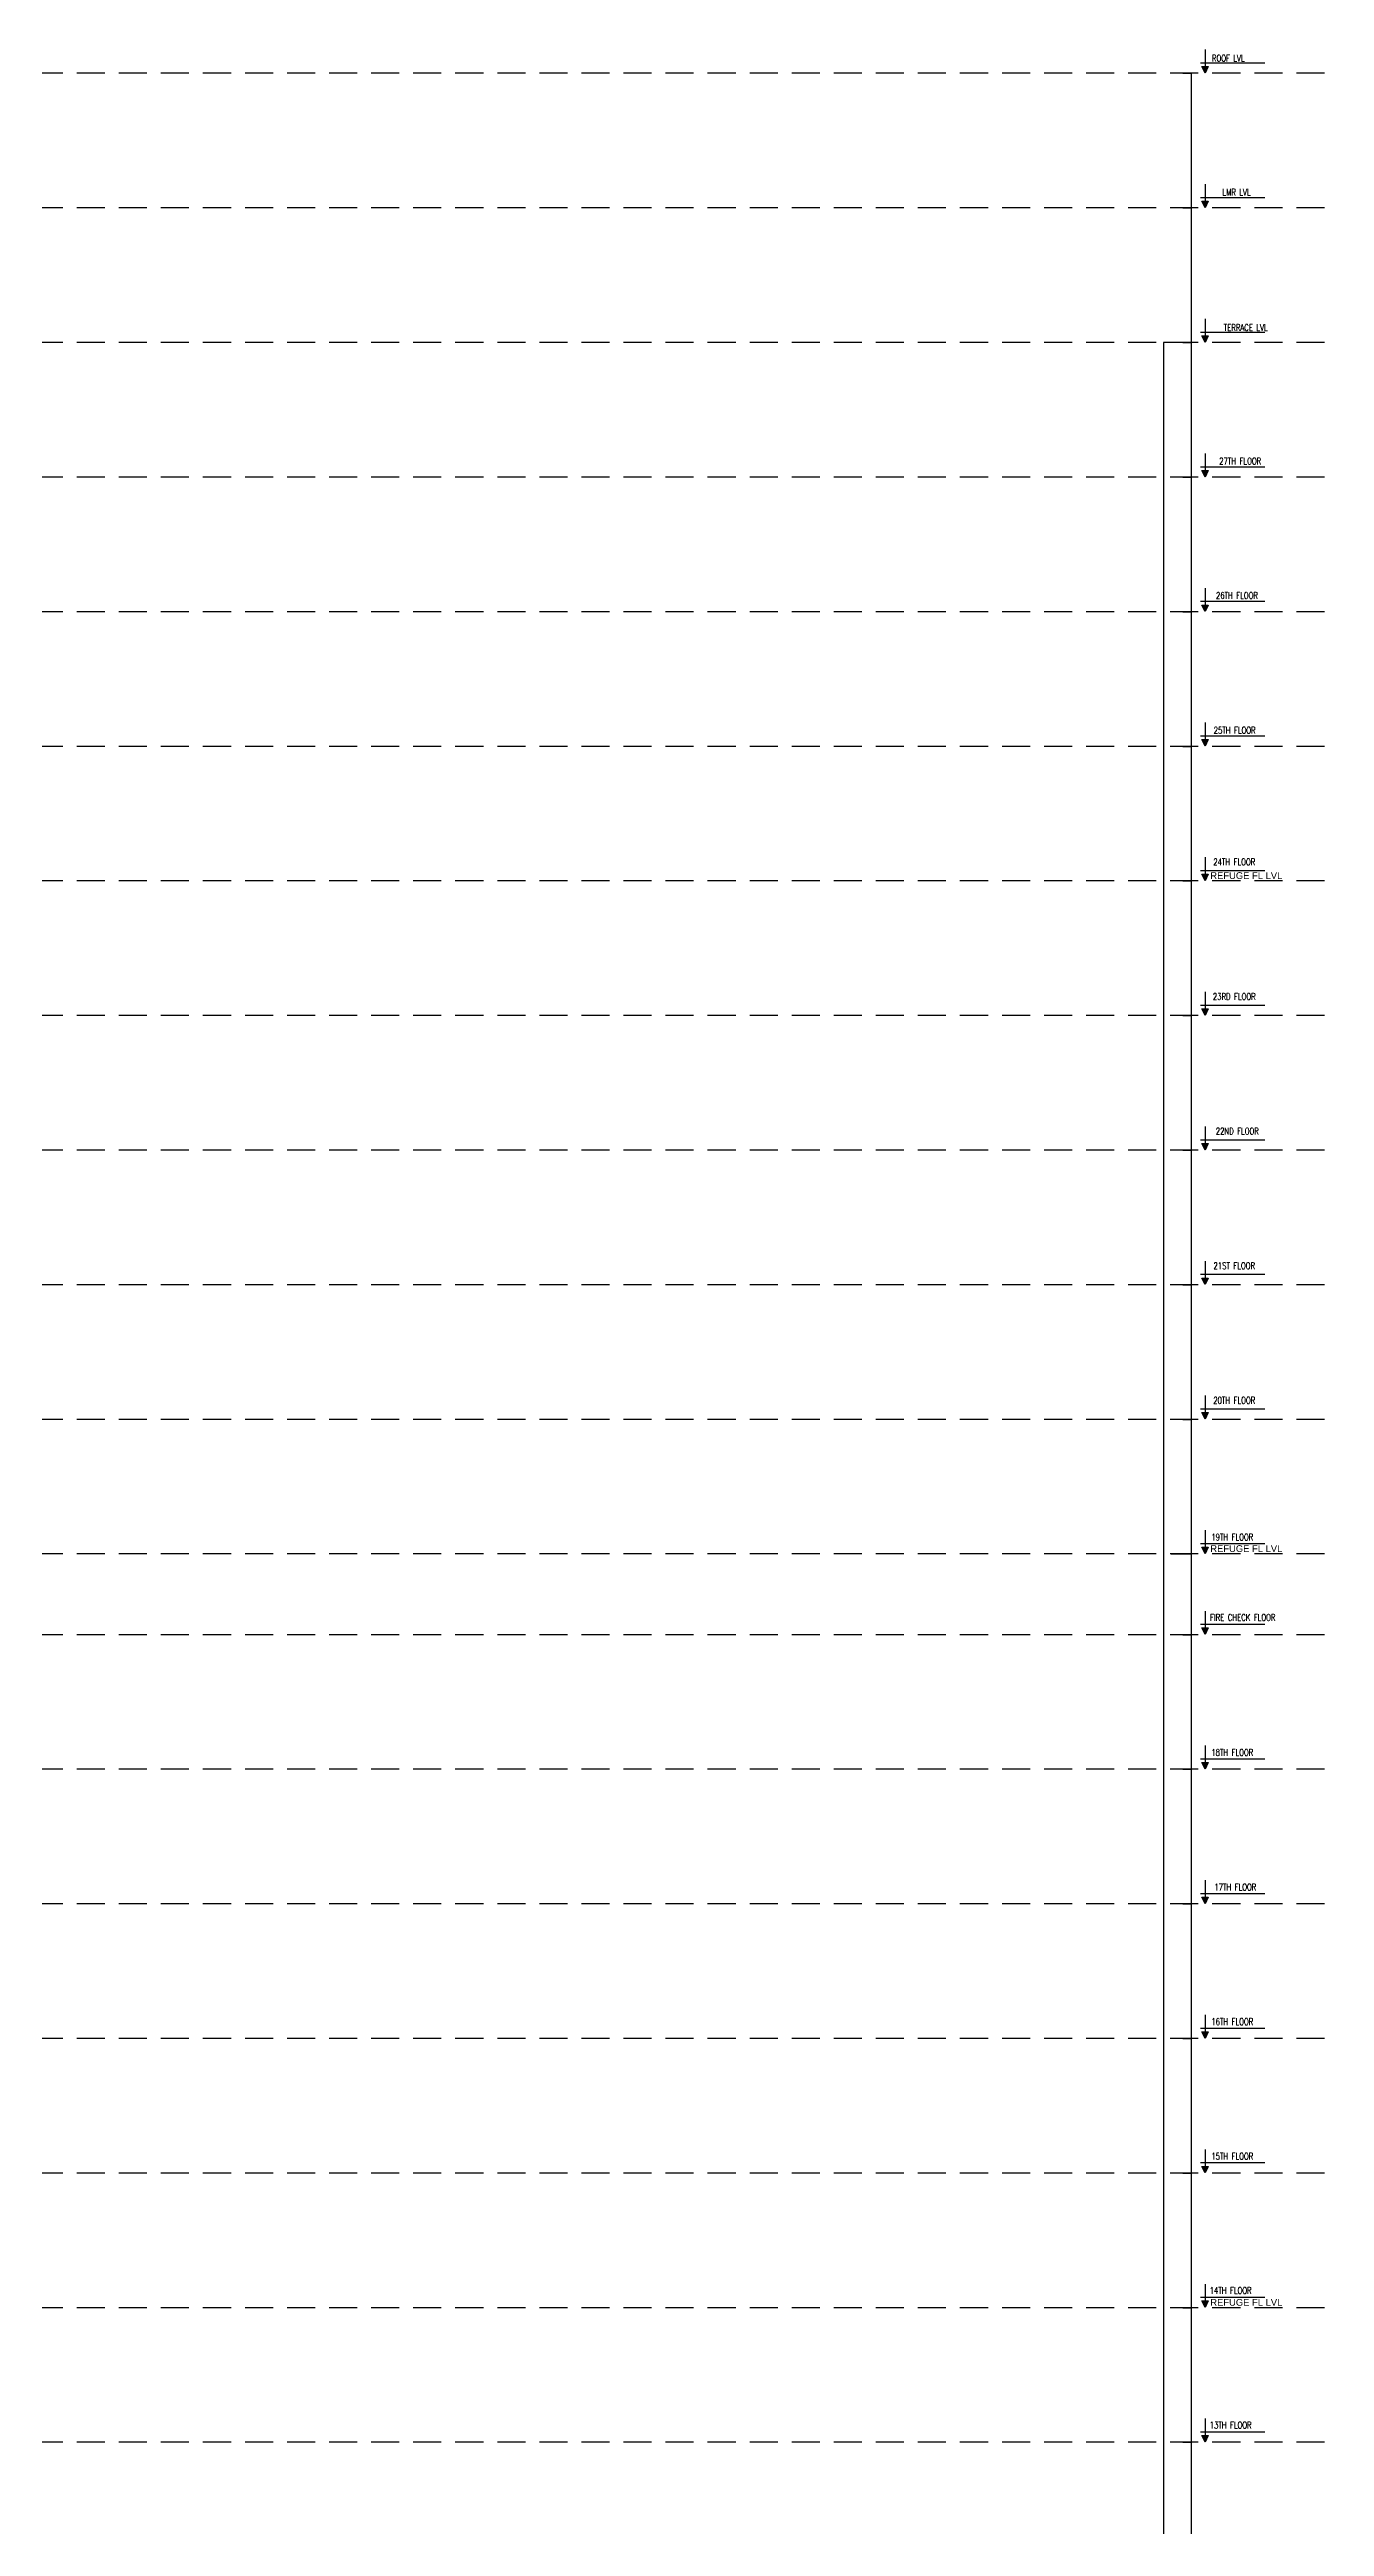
# Model space of a CAD drawing. Header units: millimetres. Extents: x 1066295 to 1300022, y -5734212 to -5454663.
# Drawn here: x 1230932 to 1259352, y -5509869 to -5454663 of the extents above; entities that cross this region are included whole.
import ezdxf
from ezdxf.enums import TextEntityAlignment as Align

# ---------------------------------------------------------------- set-up
doc = ezdxf.new("R2010")
doc.units = ezdxf.units.MM
doc.header["$LTSCALE"] = 1000
doc.header["$MEASUREMENT"] = 0
doc.linetypes.add('AUDIT_D_120904163729-0', pattern=[0])
doc.linetypes.add('T9_PROFILE SECTIONS$0$HIDDEN2', pattern=[0.1875, 0.125, -0.0625])
doc.layers.get('0').update_dxf_attribs({"linetype": 'AUDIT_D_120904163729-0'})
for name, color, linetype in [('T9_PROFILE SECTIONS$0$B-AR-ANNO-E DECK FLOOR$0$a-text', 4, 'Continuous'), ('T9_PROFILE SECTIONS$0$LEVEL', 7, 'Continuous'), ('T9_PROFILE SECTIONS$0$TEXT-RM', 4, 'Continuous')]:
    doc.layers.add(name, color=color, linetype=linetype)
doc.styles.add('T9_PROFILE SECTIONS$0$AR', font='arial.ttf')
doc.styles.add('T9_PROFILE SECTIONS$0$B-AR-ANNO-E DECK FLOOR$0$DIMTEXT', font='SIMPLEX.shx', dxfattribs={"width": 0.75})
doc.styles.add('T9_PROFILE SECTIONS$0$TEXT1', font='simplex.shx', dxfattribs={"width": 0.8})
doc.dimstyles.new('T9_PROFILE SECTIONS$0$dim 20', dxfattribs={"dimtxt": 0.25, "dimasz": 0.02, "dimexe": 0.01, "dimexo": 0, "dimgap": 0.05, "dimtad": 1, "dimdec": 0, "dimlfac": 1000, "dimzin": 9, "dimdsep": 46, "dimtxsty": 'T9_PROFILE SECTIONS$0$TEXT1', "dimblk": 'T9_PROFILE SECTIONS$0$_ArchTick', "dimcen": 1, "dimdle": 0.015, "dimclrd": 8, "dimclre": 251, "dimclrt": 2, "dimadec": 0, "dimazin": 0, "dimtfac": 1, "dimtdec": 0, "dimtmove": 2, "dimatfit": 3, "dimldrblk": 'T9_PROFILE SECTIONS$0$_DOT', "dimfxl": 1, "dimlwd": -1, "dimarcsym": 0})

# ---------------------------------------------------------------- blocks, each defined once
blk = doc.blocks.new('T9_PROFILE SECTIONS$0$_ArchTick')
at = {"color": 0, "linetype": 'ByBlock', "const_width": 0.15}
blk.add_lwpolyline([(-0.5, -0.5), (0.5, 0.5)], dxfattribs=at)
blk = doc.blocks.new('*D791')
at = {"color": 251, "lineweight": -2, "transparency": 16777216}
for p, q in [((1257938.681355462, -5505595.054031978), (1258133.385601512, -5505595.054031978)), ((1257938.681355296, -5508595.054031978), (1258133.385601512, -5508595.054031978))]:
    blk.add_line(p, q, dxfattribs=at)
at = {"color": 8, "transparency": 16777216}
blk.add_line((1258133.375601512, -5508595.069031978), (1258133.375601512, -5505595.039031979), dxfattribs=at)
at = {"color": 8, "transparency": 16777216, "xscale": 0.02, "yscale": 0.02, "zscale": 0.02}
for p, rotation in [((1258133.375601512, -5505595.054031978), 90), ((1258133.375601512, -5508595.054031978), 270)]:
    blk.add_blockref('T9_PROFILE SECTIONS$0$_ArchTick', p, dxfattribs=dict(at, rotation=rotation))
at = {"color": 2, "transparency": 16777216, "insert": (1258133.175601513, -5507095.054031978), "char_height": 0.3, "attachment_point": 5, "rotation": 90, "style": 'T9_PROFILE SECTIONS$0$TEXT1'}
blk.add_mtext('3000000', dxfattribs=at)
blk = doc.blocks.new('T9_PROFILE SECTIONS$0$_DOT')
at = {"color": 0, "linetype": 'ByBlock'}
blk.add_line((-0.5, 0), (-1, 0), dxfattribs=at)
at = {"color": 0, "linetype": 'ByBlock', "const_width": 0.5}
blk.add_lwpolyline([(-0.25, 0, 1), (0.25, 0, 1)], format="xyb", close=True, dxfattribs=at)
blk = doc.blocks.new('*D792')
at = {"color": 251, "lineweight": -2, "transparency": 16777216}
for p, q in [((1257938.681355626, -5502595.054031978), (1258133.385601831, -5502595.054031978)), ((1257938.681355462, -5505595.054031978), (1258133.385601831, -5505595.054031978))]:
    blk.add_line(p, q, dxfattribs=at)
at = {"color": 8, "transparency": 16777216}
blk.add_line((1258133.375601831, -5505595.069031978), (1258133.375601831, -5502595.039031979), dxfattribs=at)
at = {"color": 8, "transparency": 16777216, "xscale": 0.02, "yscale": 0.02, "zscale": 0.02}
for p, rotation in [((1258133.375601831, -5502595.054031978), 90), ((1258133.375601831, -5505595.054031978), 270)]:
    blk.add_blockref('T9_PROFILE SECTIONS$0$_ArchTick', p, dxfattribs=dict(at, rotation=rotation))
at = {"color": 2, "transparency": 16777216, "insert": (1258133.175601832, -5504095.054031978), "char_height": 0.3, "attachment_point": 5, "rotation": 90, "style": 'T9_PROFILE SECTIONS$0$TEXT1'}
blk.add_mtext('3000000', dxfattribs=at)
blk = doc.blocks.new('*D793')
at = {"color": 251, "lineweight": -2, "transparency": 16777216}
for p, q in [((1257938.681355792, -5499595.054031978), (1258133.385602151, -5499595.054031978)), ((1257938.681355626, -5502595.054031978), (1258133.385602151, -5502595.054031978))]:
    blk.add_line(p, q, dxfattribs=at)
at = {"color": 8, "transparency": 16777216}
blk.add_line((1258133.375602151, -5502595.069031978), (1258133.375602151, -5499595.039031979), dxfattribs=at)
at = {"color": 8, "transparency": 16777216, "xscale": 0.02, "yscale": 0.02, "zscale": 0.02}
for p, rotation in [((1258133.375602151, -5499595.054031978), 90), ((1258133.375602151, -5502595.054031978), 270)]:
    blk.add_blockref('T9_PROFILE SECTIONS$0$_ArchTick', p, dxfattribs=dict(at, rotation=rotation))
at = {"color": 2, "transparency": 16777216, "insert": (1258133.175602152, -5501095.054031978), "char_height": 0.3, "attachment_point": 5, "rotation": 90, "style": 'T9_PROFILE SECTIONS$0$TEXT1'}
blk.add_mtext('3000000', dxfattribs=at)
blk = doc.blocks.new('*D794')
at = {"color": 251, "lineweight": -2, "transparency": 16777216}
for p, q in [((1257938.681355957, -5496595.054031978), (1258133.38560247, -5496595.054031978)), ((1257938.681355792, -5499595.054031978), (1258133.38560247, -5499595.054031978))]:
    blk.add_line(p, q, dxfattribs=at)
at = {"color": 8, "transparency": 16777216}
blk.add_line((1258133.37560247, -5499595.069031978), (1258133.37560247, -5496595.039031979), dxfattribs=at)
at = {"color": 8, "transparency": 16777216, "xscale": 0.02, "yscale": 0.02, "zscale": 0.02}
for p, rotation in [((1258133.37560247, -5496595.054031978), 90), ((1258133.37560247, -5499595.054031978), 270)]:
    blk.add_blockref('T9_PROFILE SECTIONS$0$_ArchTick', p, dxfattribs=dict(at, rotation=rotation))
at = {"color": 2, "transparency": 16777216, "insert": (1258133.175602471, -5498095.054031978), "char_height": 0.3, "attachment_point": 5, "rotation": 90, "style": 'T9_PROFILE SECTIONS$0$TEXT1'}
blk.add_mtext('3000000', dxfattribs=at)
blk = doc.blocks.new('*D795')
at = {"color": 251, "lineweight": -2, "transparency": 16777216}
for p, q in [((1257938.681356122, -5493595.054031978), (1258133.38560279, -5493595.054031978)), ((1257938.681355957, -5496595.054031978), (1258133.38560279, -5496595.054031978))]:
    blk.add_line(p, q, dxfattribs=at)
at = {"color": 8, "transparency": 16777216}
blk.add_line((1258133.37560279, -5496595.069031978), (1258133.37560279, -5493595.039031979), dxfattribs=at)
at = {"color": 8, "transparency": 16777216, "xscale": 0.02, "yscale": 0.02, "zscale": 0.02}
for p, rotation in [((1258133.37560279, -5493595.054031978), 90), ((1258133.37560279, -5496595.054031978), 270)]:
    blk.add_blockref('T9_PROFILE SECTIONS$0$_ArchTick', p, dxfattribs=dict(at, rotation=rotation))
at = {"color": 2, "transparency": 16777216, "insert": (1258133.175602791, -5495095.054031978), "char_height": 0.3, "attachment_point": 5, "rotation": 90, "style": 'T9_PROFILE SECTIONS$0$TEXT1'}
blk.add_mtext('3000000', dxfattribs=at)
blk = doc.blocks.new('*D796')
at = {"color": 251, "lineweight": -2, "transparency": 16777216}
for p, q in [((1257938.681356288, -5490595.054031978), (1258133.385603109, -5490595.054031978)), ((1257938.681356122, -5493595.054031978), (1258133.385603109, -5493595.054031978))]:
    blk.add_line(p, q, dxfattribs=at)
at = {"color": 8, "transparency": 16777216}
blk.add_line((1258133.375603109, -5493595.069031978), (1258133.375603109, -5490595.039031979), dxfattribs=at)
at = {"color": 8, "transparency": 16777216, "xscale": 0.02, "yscale": 0.02, "zscale": 0.02}
for p, rotation in [((1258133.375603109, -5490595.054031978), 90), ((1258133.375603109, -5493595.054031978), 270)]:
    blk.add_blockref('T9_PROFILE SECTIONS$0$_ArchTick', p, dxfattribs=dict(at, rotation=rotation))
at = {"color": 2, "transparency": 16777216, "insert": (1258133.17560311, -5492095.054031978), "char_height": 0.3, "attachment_point": 5, "rotation": 90, "style": 'T9_PROFILE SECTIONS$0$TEXT1'}
blk.add_mtext('3000000', dxfattribs=at)
blk = doc.blocks.new('*D797')
at = {"color": 251, "lineweight": -2, "transparency": 16777216}
for p, q in [((1257845.497904841, -5485795.054031526), (1258133.385603748, -5485795.054031526)), ((1257938.68135648, -5487595.054031526), (1258133.385603748, -5487595.054031526))]:
    blk.add_line(p, q, dxfattribs=at)
at = {"color": 8, "transparency": 16777216}
blk.add_line((1258133.375603748, -5487595.069031525), (1258133.375603748, -5485795.039031526), dxfattribs=at)
at = {"color": 8, "transparency": 16777216, "xscale": 0.02, "yscale": 0.02, "zscale": 0.02}
for p, rotation in [((1258133.375603748, -5485795.054031526), 90), ((1258133.375603748, -5487595.054031526), 270)]:
    blk.add_blockref('T9_PROFILE SECTIONS$0$_ArchTick', p, dxfattribs=dict(at, rotation=rotation))
at = {"color": 2, "transparency": 16777216, "insert": (1258133.175603749, -5486695.054031526), "char_height": 0.3, "attachment_point": 5, "rotation": 90, "style": 'T9_PROFILE SECTIONS$0$TEXT1'}
blk.add_mtext('1800000', dxfattribs=at)
blk = doc.blocks.new('*D798')
at = {"color": 251, "lineweight": -2, "transparency": 16777216}
for p, q in [((1257938.68135681, -5482795.05403198), (1258133.385603938, -5482795.05403198)), ((1257679.838435014, -5485795.054031526), (1258133.385603938, -5485795.054031526))]:
    blk.add_line(p, q, dxfattribs=at)
at = {"color": 8, "transparency": 16777216}
blk.add_line((1258133.375603938, -5485795.069031525), (1258133.375603938, -5482795.039031981), dxfattribs=at)
at = {"color": 8, "transparency": 16777216, "xscale": 0.02, "yscale": 0.02, "zscale": 0.02}
for p, rotation in [((1258133.375603938, -5482795.05403198), 90), ((1258133.375603938, -5485795.054031526), 270)]:
    blk.add_blockref('T9_PROFILE SECTIONS$0$_ArchTick', p, dxfattribs=dict(at, rotation=rotation))
at = {"color": 2, "transparency": 16777216, "insert": (1258133.175603939, -5484295.054031753), "char_height": 0.3, "attachment_point": 5, "rotation": 90, "style": 'T9_PROFILE SECTIONS$0$TEXT1'}
blk.add_mtext('3000000', dxfattribs=at)
blk = doc.blocks.new('*D799')
at = {"color": 251, "lineweight": -2, "transparency": 16777216}
for p, q in [((1257938.681356975, -5479795.05403198), (1258133.385604258, -5479795.05403198)), ((1257938.68135681, -5482795.05403198), (1258133.385604258, -5482795.05403198))]:
    blk.add_line(p, q, dxfattribs=at)
at = {"color": 8, "transparency": 16777216}
blk.add_line((1258133.375604258, -5482795.06903198), (1258133.375604258, -5479795.039031981), dxfattribs=at)
at = {"color": 8, "transparency": 16777216, "xscale": 0.02, "yscale": 0.02, "zscale": 0.02}
for p, rotation in [((1258133.375604258, -5479795.05403198), 90), ((1258133.375604258, -5482795.05403198), 270)]:
    blk.add_blockref('T9_PROFILE SECTIONS$0$_ArchTick', p, dxfattribs=dict(at, rotation=rotation))
at = {"color": 2, "transparency": 16777216, "insert": (1258133.175604259, -5481295.05403198), "char_height": 0.3, "attachment_point": 5, "rotation": 90, "style": 'T9_PROFILE SECTIONS$0$TEXT1'}
blk.add_mtext('3000000', dxfattribs=at)
blk = doc.blocks.new('*D800')
at = {"color": 251, "lineweight": -2, "transparency": 16777216}
for p, q in [((1257938.68135714, -5476795.05403198), (1258133.385604577, -5476795.05403198)), ((1257938.681356975, -5479795.05403198), (1258133.385604577, -5479795.05403198))]:
    blk.add_line(p, q, dxfattribs=at)
at = {"color": 8, "transparency": 16777216}
blk.add_line((1258133.375604577, -5479795.06903198), (1258133.375604577, -5476795.039031981), dxfattribs=at)
at = {"color": 8, "transparency": 16777216, "xscale": 0.02, "yscale": 0.02, "zscale": 0.02}
for p, rotation in [((1258133.375604577, -5476795.05403198), 90), ((1258133.375604577, -5479795.05403198), 270)]:
    blk.add_blockref('T9_PROFILE SECTIONS$0$_ArchTick', p, dxfattribs=dict(at, rotation=rotation))
at = {"color": 2, "transparency": 16777216, "insert": (1258133.175604578, -5478295.05403198), "char_height": 0.3, "attachment_point": 5, "rotation": 90, "style": 'T9_PROFILE SECTIONS$0$TEXT1'}
blk.add_mtext('3000000', dxfattribs=at)
blk = doc.blocks.new('*D801')
at = {"color": 251, "lineweight": -2, "transparency": 16777216}
for p, q in [((1257938.681357305, -5473795.05403198), (1258133.385604897, -5473795.05403198)), ((1257938.68135714, -5476795.05403198), (1258133.385604897, -5476795.05403198))]:
    blk.add_line(p, q, dxfattribs=at)
at = {"color": 8, "transparency": 16777216}
blk.add_line((1258133.375604897, -5476795.06903198), (1258133.375604897, -5473795.039031981), dxfattribs=at)
at = {"color": 8, "transparency": 16777216, "xscale": 0.02, "yscale": 0.02, "zscale": 0.02}
for p, rotation in [((1258133.375604897, -5473795.05403198), 90), ((1258133.375604897, -5476795.05403198), 270)]:
    blk.add_blockref('T9_PROFILE SECTIONS$0$_ArchTick', p, dxfattribs=dict(at, rotation=rotation))
at = {"color": 2, "transparency": 16777216, "insert": (1258133.175604898, -5475295.05403198), "char_height": 0.3, "attachment_point": 5, "rotation": 90, "style": 'T9_PROFILE SECTIONS$0$TEXT1'}
blk.add_mtext('3000000', dxfattribs=at)
blk = doc.blocks.new('*D802')
at = {"color": 251, "lineweight": -2, "transparency": 16777216}
for p, q in [((1257938.681357471, -5470795.05403198), (1258133.385605217, -5470795.05403198)), ((1257938.681357305, -5473795.05403198), (1258133.385605217, -5473795.05403198))]:
    blk.add_line(p, q, dxfattribs=at)
at = {"color": 8, "transparency": 16777216}
blk.add_line((1258133.375605217, -5473795.06903198), (1258133.375605217, -5470795.039031981), dxfattribs=at)
at = {"color": 8, "transparency": 16777216, "xscale": 0.02, "yscale": 0.02, "zscale": 0.02}
for p, rotation in [((1258133.375605217, -5470795.05403198), 90), ((1258133.375605217, -5473795.05403198), 270)]:
    blk.add_blockref('T9_PROFILE SECTIONS$0$_ArchTick', p, dxfattribs=dict(at, rotation=rotation))
at = {"color": 2, "transparency": 16777216, "insert": (1258133.175605218, -5472295.05403198), "char_height": 0.3, "attachment_point": 5, "rotation": 90, "style": 'T9_PROFILE SECTIONS$0$TEXT1'}
blk.add_mtext('3000000', dxfattribs=at)
blk = doc.blocks.new('*D803')
at = {"color": 251, "lineweight": -2, "transparency": 16777216}
for p, q in [((1257938.681357637, -5467795.05403198), (1258133.385605536, -5467795.05403198)), ((1257938.681357471, -5470795.05403198), (1258133.385605536, -5470795.05403198))]:
    blk.add_line(p, q, dxfattribs=at)
at = {"color": 8, "transparency": 16777216}
blk.add_line((1258133.375605536, -5470795.06903198), (1258133.375605536, -5467795.039031981), dxfattribs=at)
at = {"color": 8, "transparency": 16777216, "xscale": 0.02, "yscale": 0.02, "zscale": 0.02}
for p, rotation in [((1258133.375605536, -5467795.05403198), 90), ((1258133.375605536, -5470795.05403198), 270)]:
    blk.add_blockref('T9_PROFILE SECTIONS$0$_ArchTick', p, dxfattribs=dict(at, rotation=rotation))
at = {"color": 2, "transparency": 16777216, "insert": (1258133.175605537, -5469295.05403198), "char_height": 0.3, "attachment_point": 5, "rotation": 90, "style": 'T9_PROFILE SECTIONS$0$TEXT1'}
blk.add_mtext('3000000', dxfattribs=at)
blk = doc.blocks.new('*D804')
at = {"color": 251, "lineweight": -2, "transparency": 16777216}
for p, q in [((1257938.681357801, -5464795.05403198), (1258133.385605855, -5464795.05403198)), ((1257938.681357637, -5467795.05403198), (1258133.385605855, -5467795.05403198))]:
    blk.add_line(p, q, dxfattribs=at)
at = {"color": 8, "transparency": 16777216}
blk.add_line((1258133.375605855, -5467795.06903198), (1258133.375605855, -5464795.039031981), dxfattribs=at)
at = {"color": 8, "transparency": 16777216, "xscale": 0.02, "yscale": 0.02, "zscale": 0.02}
for p, rotation in [((1258133.375605855, -5464795.05403198), 90), ((1258133.375605855, -5467795.05403198), 270)]:
    blk.add_blockref('T9_PROFILE SECTIONS$0$_ArchTick', p, dxfattribs=dict(at, rotation=rotation))
at = {"color": 2, "transparency": 16777216, "insert": (1258133.175605856, -5466295.05403198), "char_height": 0.3, "attachment_point": 5, "rotation": 90, "style": 'T9_PROFILE SECTIONS$0$TEXT1'}
blk.add_mtext('3000000', dxfattribs=at)
blk = doc.blocks.new('*D805')
at = {"color": 251, "lineweight": -2, "transparency": 16777216}
for p, q in [((1257938.681357967, -5461795.05403198), (1258133.385606174, -5461795.05403198)), ((1257938.681357801, -5464795.05403198), (1258133.385606174, -5464795.05403198))]:
    blk.add_line(p, q, dxfattribs=at)
at = {"color": 8, "transparency": 16777216}
blk.add_line((1258133.375606174, -5464795.06903198), (1258133.375606174, -5461795.039031981), dxfattribs=at)
at = {"color": 8, "transparency": 16777216, "xscale": 0.02, "yscale": 0.02, "zscale": 0.02}
for p, rotation in [((1258133.375606174, -5461795.05403198), 90), ((1258133.375606174, -5464795.05403198), 270)]:
    blk.add_blockref('T9_PROFILE SECTIONS$0$_ArchTick', p, dxfattribs=dict(at, rotation=rotation))
at = {"color": 2, "transparency": 16777216, "insert": (1258133.175606175, -5463295.05403198), "char_height": 0.3, "attachment_point": 5, "rotation": 90, "style": 'T9_PROFILE SECTIONS$0$TEXT1'}
blk.add_mtext('3000000', dxfattribs=at)
blk = doc.blocks.new('*D806')
at = {"color": 251, "lineweight": -2, "transparency": 16777216}
for p, q in [((1257938.681358132, -5458795.05403198), (1258133.385606493, -5458795.05403198)), ((1257938.681357967, -5461795.05403198), (1258133.385606493, -5461795.05403198))]:
    blk.add_line(p, q, dxfattribs=at)
at = {"color": 8, "transparency": 16777216}
blk.add_line((1258133.375606493, -5461795.06903198), (1258133.375606493, -5458795.039031981), dxfattribs=at)
at = {"color": 8, "transparency": 16777216, "xscale": 0.02, "yscale": 0.02, "zscale": 0.02}
for p, rotation in [((1258133.375606493, -5458795.05403198), 90), ((1258133.375606493, -5461795.05403198), 270)]:
    blk.add_blockref('T9_PROFILE SECTIONS$0$_ArchTick', p, dxfattribs=dict(at, rotation=rotation))
at = {"color": 2, "transparency": 16777216, "insert": (1258133.175606494, -5460295.05403198), "char_height": 0.3, "attachment_point": 5, "rotation": 90, "style": 'T9_PROFILE SECTIONS$0$TEXT1'}
blk.add_mtext('3000000', dxfattribs=at)
blk = doc.blocks.new('*D807')
at = {"color": 251, "lineweight": -2, "transparency": 16777216}
for p, q in [((1257938.681358132, -5458795.05403198), (1257506.821464207, -5458795.05403198)), ((1257938.681352954, -5558295.054031181), (1257506.821464207, -5558295.054031181))]:
    blk.add_line(p, q, dxfattribs=at)
at = {"color": 8, "transparency": 16777216}
blk.add_line((1257506.831464207, -5458795.039031981), (1257506.831464207, -5558295.069031181), dxfattribs=at)
at = {"color": 8, "transparency": 16777216, "xscale": 0.02, "yscale": 0.02, "zscale": 0.02}
for p, rotation in [((1257506.831464207, -5458795.05403198), 90), ((1257506.831464207, -5558295.054031181), 270)]:
    blk.add_blockref('T9_PROFILE SECTIONS$0$_ArchTick', p, dxfattribs=dict(at, rotation=rotation))
at = {"color": 2, "transparency": 16777216, "insert": (1257506.631464208, -5508545.054031581), "char_height": 0.3, "attachment_point": 5, "rotation": 90, "style": 'T9_PROFILE SECTIONS$0$TEXT1'}
blk.add_mtext('99500000 TOTAL BLDG HT. ', dxfattribs=at)
blk = doc.blocks.new('*D808')
at = {"color": 251, "lineweight": -2, "transparency": 16777216}
for p, q in [((1257938.681358298, -5455795.05403198), (1258133.385606659, -5455795.05403198)), ((1257938.681358132, -5458795.05403198), (1258133.385606659, -5458795.05403198))]:
    blk.add_line(p, q, dxfattribs=at)
at = {"color": 8, "transparency": 16777216}
blk.add_line((1258133.375606659, -5458795.06903198), (1258133.375606659, -5455795.039031981), dxfattribs=at)
at = {"color": 8, "transparency": 16777216, "xscale": 0.02, "yscale": 0.02, "zscale": 0.02}
for p, rotation in [((1258133.375606659, -5455795.05403198), 90), ((1258133.375606659, -5458795.05403198), 270)]:
    blk.add_blockref('T9_PROFILE SECTIONS$0$_ArchTick', p, dxfattribs=dict(at, rotation=rotation))
at = {"color": 2, "transparency": 16777216, "insert": (1258133.17560666, -5457295.05403198), "char_height": 0.3, "attachment_point": 5, "rotation": 90, "style": 'T9_PROFILE SECTIONS$0$TEXT1'}
blk.add_mtext('3000000', dxfattribs=at)
blk = doc.blocks.new('*D809')
at = {"color": 251, "lineweight": -2, "transparency": 16777216}
for p, q in [((1257938.681358462, -5452792.2224665), (1258133.385606823, -5452792.2224665)), ((1257938.681358296, -5455792.2224665), (1258133.385606823, -5455792.2224665))]:
    blk.add_line(p, q, dxfattribs=at)
at = {"color": 8, "transparency": 16777216}
blk.add_line((1258133.375606823, -5455792.237466499), (1258133.375606823, -5452792.2074665), dxfattribs=at)
at = {"color": 8, "transparency": 16777216, "xscale": 0.02, "yscale": 0.02, "zscale": 0.02}
for p, rotation in [((1258133.375606823, -5452792.2224665), 90), ((1258133.375606823, -5455792.2224665), 270)]:
    blk.add_blockref('T9_PROFILE SECTIONS$0$_ArchTick', p, dxfattribs=dict(at, rotation=rotation))
at = {"color": 2, "transparency": 16777216, "insert": (1258133.175606824, -5454292.2224665), "char_height": 0.3, "attachment_point": 5, "rotation": 90, "style": 'T9_PROFILE SECTIONS$0$TEXT1'}
blk.add_mtext('3000000', dxfattribs=at)
blk = doc.blocks.new('*D810')
at = {"color": 251, "lineweight": -2, "transparency": 16777216}
for p, q in [((1257938.68135648, -5487595.054031526), (1258133.385603428, -5487595.054031526)), ((1257938.681356288, -5490595.054031978), (1258133.385603428, -5490595.054031978))]:
    blk.add_line(p, q, dxfattribs=at)
at = {"color": 8, "transparency": 16777216}
blk.add_line((1258133.375603428, -5490595.069031978), (1258133.375603428, -5487595.039031526), dxfattribs=at)
at = {"color": 8, "transparency": 16777216, "xscale": 0.02, "yscale": 0.02, "zscale": 0.02}
for p, rotation in [((1258133.375603428, -5487595.054031526), 90), ((1258133.375603428, -5490595.054031978), 270)]:
    blk.add_blockref('T9_PROFILE SECTIONS$0$_ArchTick', p, dxfattribs=dict(at, rotation=rotation))
at = {"color": 2, "transparency": 16777216, "insert": (1258133.175603429, -5489095.054031752), "char_height": 0.3, "attachment_point": 5, "rotation": 90, "style": 'T9_PROFILE SECTIONS$0$TEXT1'}
blk.add_mtext('3000000', dxfattribs=at)
blk = doc.blocks.new('T9_PROFILE SECTIONS')
at = {"layer": 'T9_PROFILE SECTIONS$0$LEVEL'}
for points in [[(1258505.389550142, -5452641.954449064), (1258366.058345165, -5452641.95444905), (1258435.723947639, -5452789.30113089)], [(1258505.389550142, -5455641.953782215), (1258366.058345165, -5455641.953782199), (1258435.723947639, -5455789.300464039)], [(1258505.389550142, -5458644.785347689), (1258366.058345165, -5458644.785347675), (1258435.723947639, -5458792.132029515)], [(1258505.389550142, -5461644.785347689), (1258366.058345165, -5461644.785347675), (1258435.723947639, -5461792.132029515)], [(1258505.389550142, -5464644.785347689), (1258366.058345165, -5464644.785347675), (1258435.723947639, -5464792.132029515)], [(1258505.389550142, -5467644.785347689), (1258366.058345165, -5467644.785347675), (1258435.723947639, -5467792.132029515)], [(1258505.389550142, -5470644.785347689), (1258366.058345165, -5470644.785347675), (1258435.723947639, -5470792.132029515)], [(1258505.389550142, -5473644.785347689), (1258366.058345165, -5473644.785347675), (1258435.723947639, -5473792.132029515)], [(1258505.389550142, -5476644.785347689), (1258366.058345165, -5476644.785347675), (1258435.723947639, -5476792.132029515)], [(1258505.389550142, -5479644.785347689), (1258366.058345165, -5479644.785347675), (1258435.723947639, -5479792.132029515)], [(1258505.389550142, -5482644.785347689), (1258366.058345165, -5482644.785347675), (1258435.723947639, -5482792.132029515)], [(1258505.389550142, -5485644.785347691), (1258366.058345165, -5485644.785347675), (1258435.723947639, -5485792.132029515)], [(1258505.389550142, -5487444.785347691), (1258366.058345165, -5487444.785347675), (1258435.723947639, -5487592.132029515)], [(1258505.389550142, -5490444.785347691), (1258366.058345165, -5490444.785347675), (1258435.723947639, -5490592.132029515)], [(1258505.389550142, -5493444.785347691), (1258366.058345165, -5493444.785347675), (1258435.723947639, -5493592.132029515)], [(1258505.389550142, -5496444.785347691), (1258366.058345165, -5496444.785347675), (1258435.723947639, -5496592.132029515)], [(1258505.389550142, -5499444.785347691), (1258366.058345165, -5499444.785347675), (1258435.723947639, -5499592.132029515)], [(1258505.389550142, -5502444.785347691), (1258366.058345165, -5502444.785347675), (1258435.723947639, -5502592.132029515)], [(1258505.389550142, -5505444.785347691), (1258366.058345165, -5505444.785347675), (1258435.723947639, -5505592.132029515)]]:
    blk.add_hatch(color=2, dxfattribs=at).paths.add_polyline_path(points)
at = {"layer": 'T9_PROFILE SECTIONS$0$LEVEL', "color": 2}
for p, q in [((1258330.768252481, -5452559.301472517, -0.01002673908677164), (1259766.659371036, -5452559.301472669, -0.01002673908677164)), ((1258435.723947695, -5452264.270747957, -0.01002673908677164), (1258435.723947655, -5452641.954449058, -0.01002673908677164)), ((1258435.723947695, -5455264.270081109, -0.01002673908677164), (1258435.723947655, -5455641.953782206, -0.01002673908677164)), ((1258330.768252481, -5455559.300805666, -0.01002673908677164), (1259766.659371036, -5455559.300805818, -0.01002673908677164)), ((1258330.768252481, -5458562.132371141, -0.01002673908677164), (1259766.659371036, -5458562.132371294, -0.01002673908677164)), ((1258435.723947695, -5458267.101646582, -0.01002673908677164), (1258435.723947655, -5458644.785347682, -0.01002673908677164)), ((1258330.768252481, -5461562.132371141, -0.01002673908677164), (1259766.659371036, -5461562.132371294, -0.01002673908677164)), ((1258435.723947695, -5461267.101646582, -0.01002673908677164), (1258435.723947655, -5461644.785347682, -0.01002673908677164)), ((1258435.723947695, -5464267.101646582, -0.01002673908677164), (1258435.723947655, -5464644.785347682, -0.01002673908677164)), ((1258330.768252481, -5464562.132371141, -0.01002673908677164), (1259766.659371036, -5464562.132371294, -0.01002673908677164)), ((1258330.768252481, -5467562.132371141, -0.01002673908677164), (1259766.659371036, -5467562.132371294, -0.01002673908677164)), ((1258435.723947695, -5467267.101646582, -0.01002673908677164), (1258435.723947655, -5467644.785347682, -0.01002673908677164)), ((1258435.723947695, -5470267.101646582, -0.01002673908677164), (1258435.723947655, -5470644.785347682, -0.01002673908677164)), ((1258330.768252481, -5470562.132371141, -0.01002673908677164), (1259766.659371036, -5470562.132371294, -0.01002673908677164)), ((1258330.768252481, -5473562.132371141, -0.01002673908677164), (1259766.659371036, -5473562.132371294, -0.01002673908677164)), ((1258435.723947695, -5473267.101646582, -0.01002673908677164), (1258435.723947655, -5473644.785347682, -0.01002673908677164)), ((1258435.723947695, -5476267.101646582, -0.01002673908677164), (1258435.723947655, -5476644.785347682, -0.01002673908677164)), ((1258330.768252481, -5476562.132371141, -0.01002673908677164), (1259766.659371036, -5476562.132371294, -0.01002673908677164)), ((1258330.768252481, -5479562.132371141, -0.01002673908677164), (1259766.659371036, -5479562.132371294, -0.01002673908677164)), ((1258435.723947695, -5479267.101646582, -0.01002673908677164), (1258435.723947655, -5479644.785347682, -0.01002673908677164)), ((1258435.723947695, -5482267.101646582, -0.01002673908677164), (1258435.723947655, -5482644.785347682, -0.01002673908677164)), ((1258330.768252481, -5482562.132371141, -0.01002673908677164), (1259766.659371036, -5482562.132371294, -0.01002673908677164)), ((1258435.723947695, -5485267.101646582, -0.01002673908677164), (1258435.723947655, -5485644.785347682, -0.01002673908677164)), ((1258330.768252481, -5485562.132371142, -0.01002673908677164), (1259766.659371036, -5485562.132371294, -0.01002673908677164)), ((1258330.768252481, -5487362.132371142, -0.01002673908677164), (1259766.659371036, -5487362.132371294, -0.01002673908677164)), ((1258435.723947695, -5487067.101646582, -0.01002673908677164), (1258435.723947655, -5487444.785347682, -0.01002673908677164)), ((1258435.723947695, -5490067.101646582, -0.01002673908677164), (1258435.723947655, -5490444.785347682, -0.01002673908677164)), ((1258330.768252481, -5490362.132371142, -0.01002673908677164), (1259766.659371036, -5490362.132371294, -0.01002673908677164)), ((1258330.768252481, -5493362.132371142, -0.01002673908677164), (1259766.659371036, -5493362.132371294, -0.01002673908677164)), ((1258435.723947695, -5493067.101646582, -0.01002673908677164), (1258435.723947655, -5493444.785347682, -0.01002673908677164)), ((1258435.723947695, -5496067.101646582, -0.01002673908677164), (1258435.723947655, -5496444.785347682, -0.01002673908677164)), ((1258330.768252481, -5496362.132371142, -0.01002673908677164), (1259766.659371036, -5496362.132371294, -0.01002673908677164)), ((1258435.723947695, -5499067.101646582, -0.01002673908677164), (1258435.723947655, -5499444.785347682, -0.01002673908677164)), ((1258330.768252481, -5499362.132371142, -0.01002673908677164), (1259766.659371036, -5499362.132371294, -0.01002673908677164)), ((1258330.768252481, -5502362.132371142, -0.01002673908677164), (1259766.659371036, -5502362.132371294, -0.01002673908677164)), ((1258435.723947695, -5502067.101646582, -0.01002673908677164), (1258435.723947655, -5502444.785347682, -0.01002673908677164)), ((1258435.723947695, -5505067.101646582, -0.01002673908677164), (1258435.723947655, -5505444.785347682, -0.01002673908677164)), ((1258330.768252481, -5505362.132371142, -0.01002673908677164), (1259766.659371036, -5505362.132371294, -0.01002673908677164))]:
    blk.add_line(p, q, dxfattribs=at)
at = {"layer": 'T9_PROFILE SECTIONS$0$LEVEL', "color": 8, "linetype": 'T9_PROFILE SECTIONS$0$HIDDEN2', "ltscale": 5}
for p, q in [((1261097.594794433, -5452792.223132901, -0.0100267390335524), (1103452.496406355, -5452792.223132901, -0.0100267390335524)), ((1261097.594794433, -5455792.222466053, -0.0100267390335524), (1103452.48570387, -5455792.222466052, -0.0100267390335524)), ((1261097.594794433, -5458795.054031526, -0.0100267390335524), (1103452.47420929, -5458795.054031526, -0.0100267390335524)), ((1261097.594794433, -5461795.054031526, -0.0100267390335524), (1103452.474208971, -5461795.054031526, -0.0100267390335524)), ((1261097.594794433, -5464795.054031526, -0.0100267390335524), (1103452.474208652, -5464795.054031526, -0.0100267390335524)), ((1261097.594794433, -5467795.054031526, -0.0100267390335524), (1103452.474208333, -5467795.054031526, -0.0100267390335524)), ((1261097.594794433, -5473795.054031526, -0.0100267390335524), (1103452.474207694, -5473795.054031526, -0.0100267390335524)), ((1261097.594794433, -5476795.054031526, -0.0100267390335524), (1103452.474207375, -5476795.054031526, -0.0100267390335524)), ((1261097.594794433, -5479795.054031526, -0.0100267390335524), (1103452.474207055, -5479795.054031526, -0.0100267390335524)), ((1261097.594794433, -5482795.054031526, -0.0100267390335524), (1103452.474207055, -5482795.054031526, -0.0100267390335524)), ((1261097.594794433, -5490595.054031526, -0.0100267390335524), (1103452.474206098, -5490595.054031526, -0.0100267390335524)), ((1261097.594794433, -5493595.054031526, -0.0100267390335524), (1103452.474205587, -5493595.054031526, -0.0100267390335524)), ((1261097.594794433, -5496595.054031526, -0.0100267390335524), (1103452.474205267, -5496595.054031526, -0.0100267390335524)), ((1261097.594794433, -5499595.054031526, -0.0100267390335524), (1103452.474204948, -5499595.054031526, -0.0100267390335524)), ((1261097.594794433, -5505595.054031526, -0.0100267390335524), (1103452.474204309, -5505595.054031526, -0.0100267390335524))]:
    blk.add_line(p, q, dxfattribs=at)
at = {"layer": 'T9_PROFILE SECTIONS$0$LEVEL', "color": 1, "linetype": 'T9_PROFILE SECTIONS$0$HIDDEN2', "ltscale": 5}
for p, q in [((1261097.594794433, -5470795.054031526, -0.0100267390335524), (1103452.474208014, -5470795.054031526, -0.0100267390335524)), ((1261097.594794433, -5485795.054031526, -0.0100267390335524), (1103452.474206736, -5485795.054031526, -0.0100267390335524)), ((1261097.594794433, -5487595.054031526, -0.0100267390335524), (1103452.47420693, -5487595.054031526, -0.0100267390335524)), ((1261097.594794433, -5502595.054031526, -0.0100267390335524), (1103452.474204628, -5502595.054031526, -0.0100267390335524))]:
    blk.add_line(p, q, dxfattribs=at)
at = {"layer": 'T9_PROFILE SECTIONS$0$LEVEL', "color": 2, "elevation": -0.01002673902358399}
for points in [[(1258366.058345165, -5452641.95444905), (1258505.389550142, -5452641.954449064), (1258435.723947639, -5452789.30113089)], [(1258366.058345165, -5455641.953782199), (1258505.389550142, -5455641.953782215), (1258435.723947639, -5455789.300464039)], [(1258366.058345165, -5458644.785347675), (1258505.389550142, -5458644.785347689), (1258435.723947639, -5458792.132029515)], [(1258366.058345165, -5461644.785347675), (1258505.389550142, -5461644.785347689), (1258435.723947639, -5461792.132029515)], [(1258366.058345165, -5464644.785347675), (1258505.389550142, -5464644.785347689), (1258435.723947639, -5464792.132029515)], [(1258366.058345165, -5467644.785347675), (1258505.389550142, -5467644.785347689), (1258435.723947639, -5467792.132029515)], [(1258366.058345165, -5470644.785347675), (1258505.389550142, -5470644.785347689), (1258435.723947639, -5470792.132029515)], [(1258366.058345165, -5473644.785347675), (1258505.389550142, -5473644.785347689), (1258435.723947639, -5473792.132029515)], [(1258366.058345165, -5476644.785347675), (1258505.389550142, -5476644.785347689), (1258435.723947639, -5476792.132029515)], [(1258366.058345165, -5479644.785347675), (1258505.389550142, -5479644.785347689), (1258435.723947639, -5479792.132029515)], [(1258366.058345165, -5482644.785347675), (1258505.389550142, -5482644.785347689), (1258435.723947639, -5482792.132029515)], [(1258366.058345165, -5485644.785347675), (1258505.389550142, -5485644.785347691), (1258435.723947639, -5485792.132029515)], [(1258366.058345165, -5487444.785347675), (1258505.389550142, -5487444.785347691), (1258435.723947639, -5487592.132029515)], [(1258366.058345165, -5490444.785347675), (1258505.389550142, -5490444.785347691), (1258435.723947639, -5490592.132029515)], [(1258366.058345165, -5493444.785347675), (1258505.389550142, -5493444.785347691), (1258435.723947639, -5493592.132029515)], [(1258366.058345165, -5496444.785347675), (1258505.389550142, -5496444.785347691), (1258435.723947639, -5496592.132029515)], [(1258366.058345165, -5499444.785347675), (1258505.389550142, -5499444.785347691), (1258435.723947639, -5499592.132029515)], [(1258366.058345165, -5502444.785347675), (1258505.389550142, -5502444.785347691), (1258435.723947639, -5502592.132029515)], [(1258366.058345165, -5505444.785347675), (1258505.389550142, -5505444.785347691), (1258435.723947639, -5505592.132029515)]]:
    blk.add_lwpolyline(points, close=True, dxfattribs=at)
at = {"layer": 'T9_PROFILE SECTIONS$0$B-AR-ANNO-E DECK FLOOR$0$a-text', "linetype": 'ByBlock', "extrusion": (1.530311377837467e-13, 0.0014379207060082, 0.9999989661914873), "style": 'T9_PROFILE SECTIONS$0$B-AR-ANNO-E DECK FLOOR$0$DIMTEXT', "width": 0.75}
blk.add_text('FIRE CHECK FLOOR', height=150, dxfattribs=at).set_placement((1258548.423237817, -5487279.015615183, -7890.182455628762))
at = {"layer": 'T9_PROFILE SECTIONS$0$B-AR-ANNO-E DECK FLOOR$0$a-text', "extrusion": (1.530311377837467e-13, 0.0014379207060082, 0.9999989661914871), "char_height": 150, "width": 10682.30582293589, "attachment_point": 5, "text_direction": (1, -1.064252258680894e-10, -1.018665267738216e-19), "style": 'T9_PROFILE SECTIONS$0$B-AR-ANNO-E DECK FLOOR$0$DIMTEXT'}
for s, insert in [('ROOF LVL', (1258953.473906958, -5452458.480009216, -0.0100267390335524)), ('LMR LVL', (1259137.209160313, -5455445.360337062, -0.0100267390335524)), ('TERRACE LVL', (1259341.096785689, -5458461.31090784, -0.0100267390335524)), ('27TH FLOOR', (1259219.494016652, -5461437.034379166, -0.01002673914995929)), ('26TH FLOOR', (1259146.205647323, -5464431.906678514, -0.01002673914995929)), ('25TH FLOOR', (1259095.357090431, -5467437.034379153, -0.01002673914995929)), ('24TH FLOOR', (1259086.752584667, -5470371.196998636, -0.01002673914995929)), ('23RD FLOOR', (1259086.752584348, -5473371.196998636, -0.01002673914995929)), ('22ND FLOOR', (1259154.346389134, -5476371.196998644, -0.01002673914995929)), ('21ST FLOOR', (1259086.752583709, -5479371.196998636, -0.01002673914995929)), ('20TH FLOOR', (1259086.752583389, -5482371.196998636, -0.01002673914995929)), ('18TH FLOOR', (1259042.889665591, -5490219.9229104, -0.01002673914995929)), ('17TH FLOOR ', (1259110.483470187, -5493219.922910408, -0.01002673914995929)), ('16TH FLOOR', (1259042.889665, -5496219.922910401, -0.01002673914995929)), ('15TH FLOOR', (1259042.889664681, -5499219.9229104, -0.01002673914995929)), ('14TH FLOOR', (1259006.408547124, -5502210.375437898, -0.01002673914995929)), ('13TH FLOOR', (1259006.408546805, -5505210.375437899, -0.01002673914995929))]:
    blk.add_mtext(s, dxfattribs=dict(at, insert=insert))
at = {"layer": 'T9_PROFILE SECTIONS$0$B-AR-ANNO-E DECK FLOOR$0$a-text', "extrusion": (1.530311377837468e-13, 0.0014379207060082, 0.9999989661914873), "insert": (1259042.889665911, -5485419.9229104, -0.01002673914995929), "char_height": 150, "width": 10682.30582293589, "attachment_point": 5, "text_direction": (1, -1.064252258680894e-10, -1.018665267738216e-19), "style": 'T9_PROFILE SECTIONS$0$B-AR-ANNO-E DECK FLOOR$0$DIMTEXT'}
blk.add_mtext('19TH FLOOR', dxfattribs=at)
at = {"layer": 'T9_PROFILE SECTIONS$0$TEXT-RM', "color": 1, "extrusion": (0.03915685420590935, 0.01722363428510898, 0.9990846246393297), "style": 'T9_PROFILE SECTIONS$0$AR'}
for p in [(-5514703.581223088, 1048942.859607734, -45068.96378825702), (-5528434.002248813, 1054976.82939564, -45327.3183025337), (-5543812.073797621, 1061734.875558093, -45616.67535852356)]:
    blk.add_text('REFUGE FL LVL', height=150, rotation=246.2871875166253, dxfattribs=at).set_placement(p, align=Align.MIDDLE_CENTER)
for base, p1, p2, picture, middle in [((1258133.375606823, -5452792.2224665, -0.0100267390335524), (1257938.681358296, -5455792.2224665, -0.0100267390335524), (1257938.681358462, -5452792.2224665, -0.0100267390335524), '*D809', (1258133.175606824, -5454292.2224665, -0.0100267390335524)), ((1258133.375606659, -5455795.05403198, -0.0100267390335524), (1257938.681358132, -5458795.05403198, -0.0100267390335524), (1257938.681358298, -5455795.05403198, -0.0100267390335524), '*D808', (1258133.17560666, -5457295.05403198, -0.0100267390335524)), ((1258133.375606493, -5458795.05403198, -0.0100267390335524), (1257938.681357967, -5461795.05403198, -0.0100267390335524), (1257938.681358132, -5458795.05403198, -0.0100267390335524), '*D806', (1258133.175606494, -5460295.05403198, -0.0100267390335524)), ((1258133.375606174, -5461795.05403198, -0.0100267390335524), (1257938.681357801, -5464795.05403198, -0.0100267390335524), (1257938.681357967, -5461795.05403198, -0.0100267390335524), '*D805', (1258133.175606175, -5463295.05403198, -0.0100267390335524)), ((1258133.375605855, -5464795.05403198, -0.0100267390335524), (1257938.681357637, -5467795.05403198, -0.0100267390335524), (1257938.681357801, -5464795.05403198, -0.0100267390335524), '*D804', (1258133.175605856, -5466295.05403198, -0.0100267390335524)), ((1258133.375605536, -5467795.05403198, -0.0100267390335524), (1257938.681357471, -5470795.05403198, -0.0100267390335524), (1257938.681357637, -5467795.05403198, -0.0100267390335524), '*D803', (1258133.175605537, -5469295.05403198, -0.0100267390335524)), ((1258133.375605217, -5470795.05403198, -0.0100267390335524), (1257938.681357305, -5473795.05403198, -0.0100267390335524), (1257938.681357471, -5470795.05403198, -0.0100267390335524), '*D802', (1258133.175605218, -5472295.05403198, -0.0100267390335524)), ((1258133.375604897, -5473795.05403198, -0.0100267390335524), (1257938.68135714, -5476795.05403198, -0.0100267390335524), (1257938.681357305, -5473795.05403198, -0.0100267390335524), '*D801', (1258133.175604898, -5475295.05403198, -0.0100267390335524)), ((1258133.375604577, -5476795.05403198, -0.0100267390335524), (1257938.681356975, -5479795.05403198, -0.0100267390335524), (1257938.68135714, -5476795.05403198, -0.0100267390335524), '*D800', (1258133.175604578, -5478295.05403198, -0.0100267390335524)), ((1258133.375604258, -5479795.05403198, -0.0100267390335524), (1257938.68135681, -5482795.05403198, -0.0100267390335524), (1257938.681356975, -5479795.05403198, -0.0100267390335524), '*D799', (1258133.175604259, -5481295.05403198, -0.0100267390335524)), ((1258133.375603938, -5482795.05403198, -0.0100267390335524), (1257679.838435014, -5485795.054031526, -0.0100267390335524), (1257938.68135681, -5482795.05403198, -0.0100267390335524), '*D798', (1258133.175603939, -5484295.054031753, -0.0100267390335524)), ((1258133.375603748, -5485795.054031526, -0.0100267390335524), (1257938.68135648, -5487595.054031526, -0.0100267390335524), (1257845.497904841, -5485795.054031526, -0.0100267390335524), '*D797', (1258133.175603749, -5486695.054031526, -0.0100267390335524)), ((1258133.375603428, -5487595.054031526, -0.0100267390335524), (1257938.681356288, -5490595.054031978, -0.0100267390335524), (1257938.68135648, -5487595.054031526, -0.0100267390335524), '*D810', (1258133.175603429, -5489095.054031752, -0.0100267390335524)), ((1258133.375603109, -5490595.054031978, -0.0100267390335524), (1257938.681356122, -5493595.054031978, -0.0100267390335524), (1257938.681356288, -5490595.054031978, -0.0100267390335524), '*D796', (1258133.17560311, -5492095.054031978, -0.0100267390335524)), ((1258133.37560279, -5493595.054031978, -0.0100267390335524), (1257938.681355957, -5496595.054031978, -0.0100267390335524), (1257938.681356122, -5493595.054031978, -0.0100267390335524), '*D795', (1258133.175602791, -5495095.054031978, -0.0100267390335524)), ((1258133.37560247, -5496595.054031978, -0.0100267390335524), (1257938.681355792, -5499595.054031978, -0.0100267390335524), (1257938.681355957, -5496595.054031978, -0.0100267390335524), '*D794', (1258133.175602471, -5498095.054031978, -0.0100267390335524)), ((1258133.375602151, -5499595.054031978, -0.0100267390335524), (1257938.681355626, -5502595.054031978, -0.0100267390335524), (1257938.681355792, -5499595.054031978, -0.0100267390335524), '*D793', (1258133.175602152, -5501095.054031978, -0.0100267390335524)), ((1258133.375601831, -5502595.054031978, -0.0100267390335524), (1257938.681355462, -5505595.054031978, -0.0100267390335524), (1257938.681355626, -5502595.054031978, -0.0100267390335524), '*D792', (1258133.175601832, -5504095.054031978, -0.0100267390335524)), ((1258133.375601512, -5505595.054031978, -0.0100267390335524), (1257938.681355296, -5508595.054031978, -0.0100267390335524), (1257938.681355462, -5505595.054031978, -0.0100267390335524), '*D791', (1258133.175601513, -5507095.054031978, -0.0100267390335524))]:
    dim = blk.add_linear_dim(base=base, p1=p1, p2=p2, angle=90, dimstyle='T9_PROFILE SECTIONS$0$dim 20', override={"dimtxt": 0.3})
    dim.commit()
    dim.dimension.update_dxf_attribs({"geometry": picture, "text_midpoint": middle})
dim = blk.add_linear_dim(base=(1257506.831464207, -5558295.054031181, -0.0100267390335524), p1=(1257938.681358132, -5458795.05403198, -0.0100267390335524), p2=(1257938.681352954, -5558295.054031181, -0.01002673903355298), angle=90, text='<> TOTAL BLDG HT. ', dimstyle='T9_PROFILE SECTIONS$0$dim 20', override={"dimtxt": 0.3})
dim.commit()
dim.dimension.update_dxf_attribs({"geometry": '*D807', "text_midpoint": (1257506.631464208, -5508545.054031581, -0.0100267390335524)})

msp = doc.modelspace()

# ---------------------------------------------------------------- block references
at = {"linetype": 'ByBlock'}
msp.add_blockref('T9_PROFILE SECTIONS', (-1745.208350555273, -2398.398782938719, 0.3917381798181951), dxfattribs=at)

doc.saveas('drawing.dxf')
